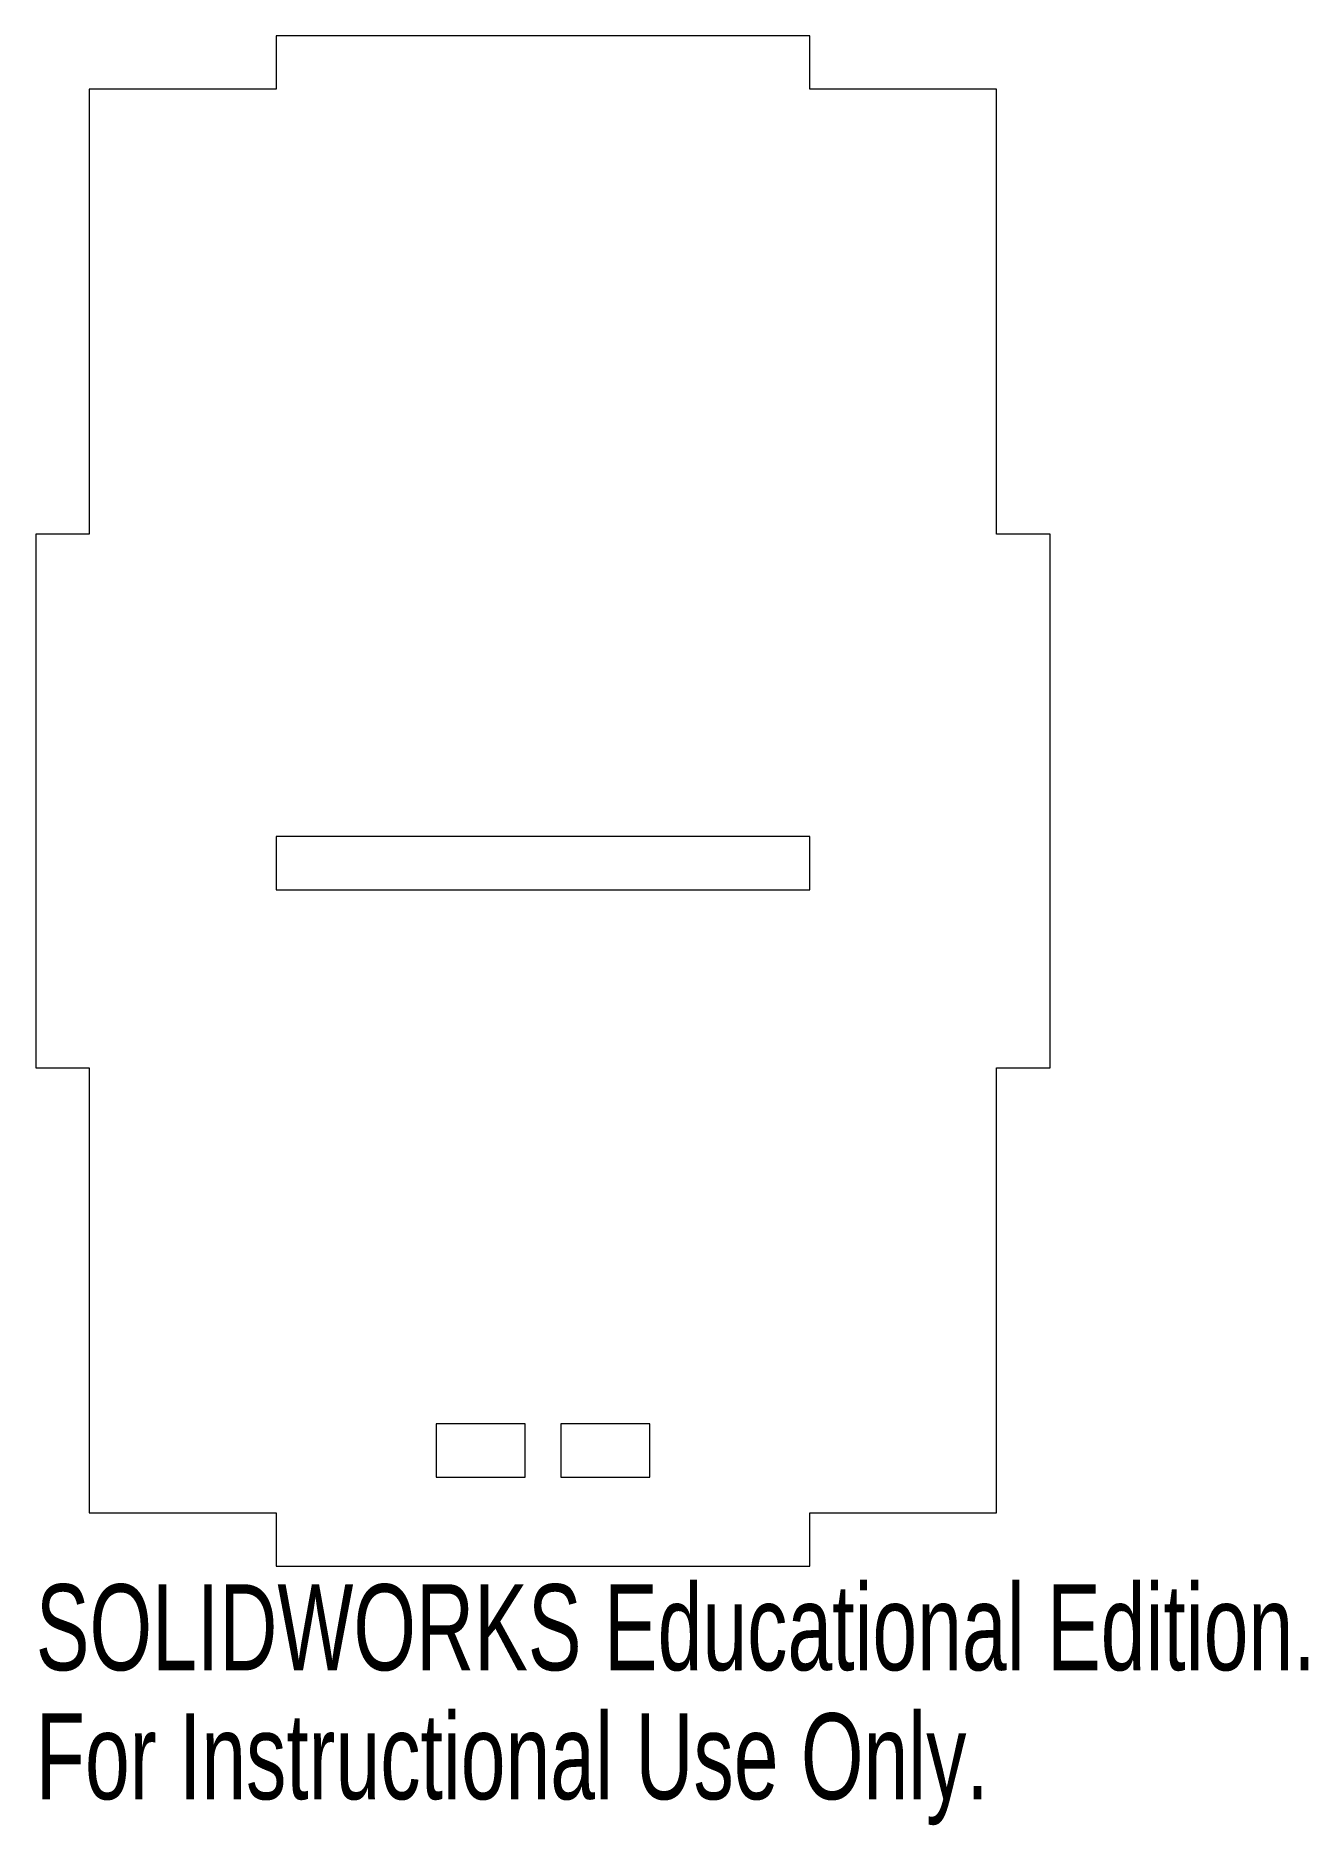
# Model space of a CAD drawing. Header units: millimetres. Extents: x -2.9 to 4.3, y -5.8 to 4.3.
import ezdxf

# ---------------------------------------------------------------- set-up
doc = ezdxf.new("R2010")
doc.units = ezdxf.units.MM
doc.styles.add('SLDTEXTSTYLE0', font='TXT', dxfattribs={"width": 0.7})

msp = doc.modelspace()

# ---------------------------------------------------------------- linework, layer by layer
at = {"color": 7, "linetype": 'Continuous', "lineweight": 15}
for p, q in [((-1.5, 4.3), (-1.5, 4)), ((1.5, 4.3), (-1.5, 4.3)), ((1.5, 4), (1.5, 4.3)), ((-2.55, 4), (-2.55, 1.5)), ((-1.5, 4), (-2.55, 4)), ((2.55, 4), (1.5, 4)), ((2.55, 1.5), (2.55, 4)), ((-2.85, 1.5), (-2.85, -1.5)), ((-2.55, 1.5), (-2.85, 1.5)), ((2.85, 1.5), (2.55, 1.5)), ((2.85, -1.5), (2.85, 1.5)), ((1.5, -0.2), (-1.5, -0.2)), ((-1.5, -0.2), (-1.5, -0.5)), ((1.5, -0.5), (1.5, -0.2)), ((-1.5, -0.5), (1.5, -0.5)), ((-2.85, -1.5), (-2.55, -1.5)), ((-2.55, -1.5), (-2.55, -4)), ((2.55, -1.5), (2.85, -1.5)), ((2.55, -4), (2.55, -1.5)), ((-0.6, -3.5), (-0.6, -3.8)), ((-0.1, -3.5), (-0.6, -3.5)), ((-0.1, -3.8), (-0.1, -3.5)), ((0.6, -3.5), (0.1, -3.5)), ((0.1, -3.5), (0.1, -3.8)), ((0.6, -3.8), (0.6, -3.5)), ((-0.6, -3.8), (-0.1, -3.8)), ((0.1, -3.8), (0.6, -3.8)), ((-2.55, -4), (-1.5, -4)), ((-1.5, -4), (-1.5, -4.3)), ((1.5, -4), (2.55, -4)), ((1.5, -4.3), (1.5, -4)), ((-1.5, -4.3), (1.5, -4.3))]:
    msp.add_line(p, q, dxfattribs=at)

# ---------------------------------------------------------------- texts
at = {"color": 7, "linetype": 'Continuous', "char_height": 0.48336, "attachment_point": 1, "style": 'SLDTEXTSTYLE0'}
for s, insert in [('SOLIDWORKS Educational Edition.', (-2.85, -4.402)), ('For Instructional Use Only.', (-2.85, -5.127))]:
    msp.add_mtext(s, dxfattribs=dict(at, insert=insert))

doc.saveas('drawing.dxf')
